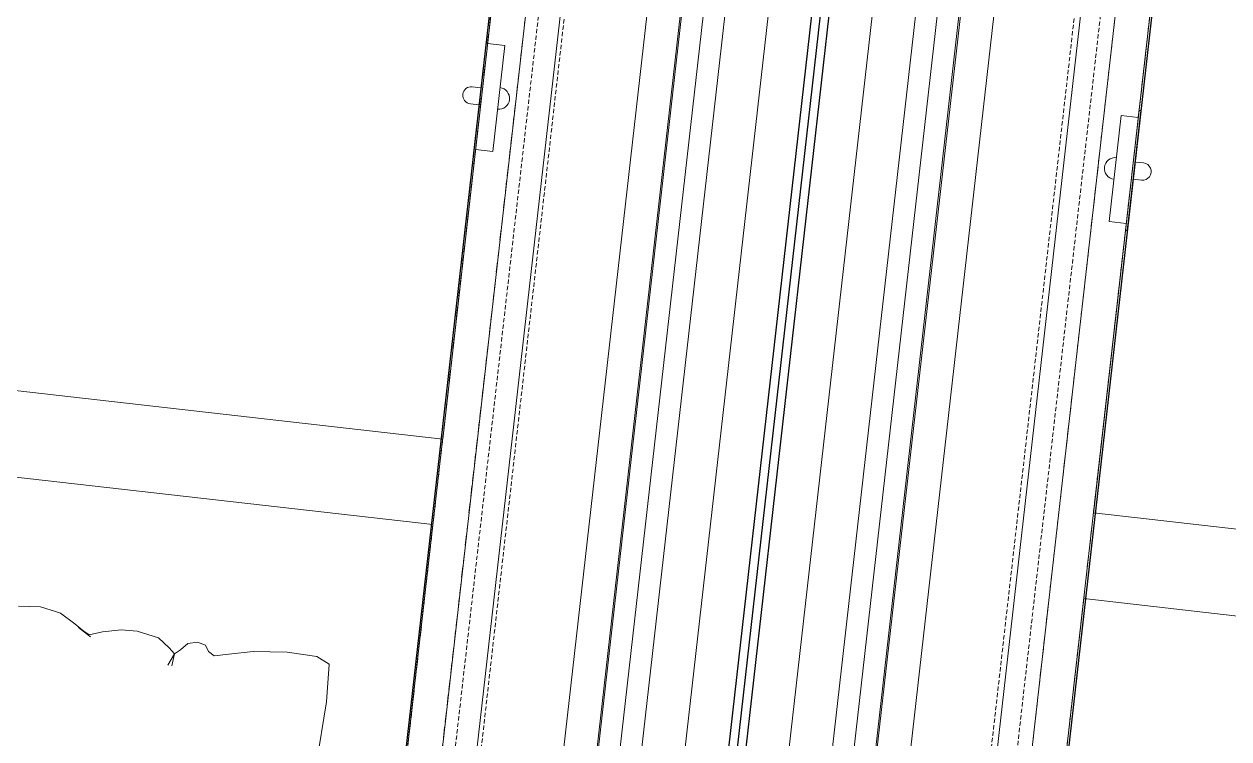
# Model space of a CAD drawing. Header units: millimetres. Extents: x 26282 to 30760, y 1404 to 4574.
# Drawn here: x 29423.2 to 29493.2, y 3688.5 to 3729.9 of the extents above; entities that cross this region are included whole.
import ezdxf

# ---------------------------------------------------------------- set-up
doc = ezdxf.new("R2010")
doc.units = ezdxf.units.MM
doc.header["$LTSCALE"] = 0.25
doc.set_wipeout_variables(frame=1)
doc.linetypes.add('01-2BASEMENT$0$HIDDEN', pattern=[0.375, 0.25, -0.125])
doc.linetypes.add('HIDDEN', pattern=[0.375, 0.25, -0.125])
for name, color, linetype, lineweight in [('AB-DUV', 4, 'Continuous', 50), ('FURNITURE (3RDF)', 43, 'Continuous', 20), ('HIDDEN (3RDF)', 145, 'HIDDEN', 13), ('ID-ALCIPAN', 124, 'Continuous', 20), ('ID-HATCH', 252, 'Continuous', 18), ('LIGHTENING FIXTURE (3RDF)', 50, 'Continuous', 20), ('METAL PROFILE (3RDF)', 251, 'Continuous', 18), ('WALL CLADDING (3RDF)', 43, 'Continuous', 13), ('WALLPAPER (3RDF)', 63, 'Continuous', 13)]:
    doc.layers.add(name, color=color, linetype=linetype, lineweight=lineweight)
for name, color, linetype in [('ID-PROFIL', 145, 'Continuous'), ('LEATHER (3RDF)', 57, 'Continuous'), ('WIPEOUT(3RDF)', 250, 'Continuous')]:
    doc.layers.add(name, color=color, linetype=linetype)
doc.linetypes.add('BATTING', pattern='A,0.0001,-0.1,[134,ltypeshp.shx,S=0.1,R=0,X=-0.1,Y=0],-0.2,[134,ltypeshp.shx,S=0.1,R=180,X=0.1,Y=0],-0.1', length=0.4001000000000002)

# ---------------------------------------------------------------- blocks, each defined once
blk = doc.blocks.new('A$C4A193E75')
for p, q in [((78.10462253930746, 158.1722160082136), (198.9999931202255, 158.172216008119)), ((198.9999931202255, 158.172216008119), (198.9999931202255, 8.172216008759277)), ((176.9069814390823, 150.8657745099626), (175.6359761872518, 150.7488066832302)), ((177.8620284681819, 150.6780786028539), (176.9069814390823, 150.8657745099626)), ((178.0913579770713, 150.6260224685829), (177.8620284681819, 150.6780786028539)), ((178.9975978815127, 150.1154762459045), (178.0913579770713, 150.6260224685829)), ((179.9861701147456, 149.4685624340491), (178.9975978815127, 150.1154762459045)), ((179.2242715531902, 149.911146581755), (179.9861701147456, 149.4685624340491)), ((179.2242715531902, 149.911146581755), (179.890938565426, 149.5764124691195)), ((179.890938565426, 149.5764124691195), (180.6420733919003, 149.8202099273621)), ((180.6420733919003, 149.8202099273621), (181.7068288989321, 150.0566314551688)), ((181.7068288989321, 150.0566314551688), (182.6410891744817, 150.0856143686978)), ((182.6410891744817, 150.0856143686978), (183.9151349969906, 149.8416078627051)), ((183.9151349969906, 149.8416078627051), (184.5906802568643, 149.3514216727635)), ((185.2699855452229, 149.3011953116511), (185.6499214604846, 149.719032810739)), ((185.6499214604846, 149.719032810739), (186.1837197762943, 149.84645046285)), ((186.1837197762943, 149.84645046285), (186.6665089155285, 149.7260019386303)), ((186.6665089155285, 149.7260019386303), (186.8934292693156, 149.4002541684313)), ((188.0835982319695, 149.366708900663), (189.4637502563055, 149.6872594488377)), ((189.4637502563055, 149.6872594488377), (191.4218355975536, 149.8592063391697)), ((191.4218355975536, 149.8592063391697), (193.1739325446833, 149.8059507111611)), ((193.1739325446833, 149.8059507111611), (193.9361102011899, 149.4508827383979)), ((184.5906802568643, 149.3514216727635), (184.9486558664574, 149.0322242555266)), ((184.9486558664574, 149.0322242555266), (184.6285593852008, 148.3292423369421)), ((184.8605908304598, 148.3312672446773), (184.9486558664574, 149.0322242555266)), ((184.9486558664574, 149.0322242555266), (185.2699855452229, 149.3011953116511)), ((186.8934292693156, 149.4002541684313), (187.2404648827287, 149.1776663666824)), ((187.2404648827287, 149.1776663666824), (188.0835982319695, 149.366708900663)), ((193.9361102011899, 149.4508827383979), (194.0239217020062, 147.2561593533028)), ((194.0239217020062, 147.2561593533028), (193.7529047824355, 141.6839225314907))]:
    blk.add_line(p, q)
blk.add_arc((159.5031314077641, 127.1331784572394), 20.37675710048322, 328.2710351580398, 53.00458760461878)
blk = doc.blocks.new('ODA215')
at = {"layer": 'FURNITURE (3RDF)', "extrusion": (0, 0, -1), "zscale": -0.9999999999999998, "rotation": 269.9936162940661}
blk.add_blockref('A$C4A193E75', (-83.17232690968196, -0.9907401000309621), dxfattribs=at)
blk.add_wipeout([(-132.7496942799682, -206.92905683487282), (-119.97646003481182, -207.01358617325107), (-119.9770171459227, -202.01333778253127), (-124.9770171153977, -202.01389027384573), (-124.9772381113913, -200.0138948782428), (125.44870326344068, -199.9857599897603), (125.4489261228033, -201.98599323696985), (120.44892799092372, -201.98655032019818), (120.44948510203602, -206.98679871085787), (132.324910710369, -206.98530814535277), (132.33445693984117, -210.98530710657369), (-132.74924861322242, -210.9290568099595)]).translate(0, 0, -1.04631463147e-05).dxf.layer = 'WIPEOUT(3RDF)'
at = {"layer": 'HIDDEN (3RDF)', "ltscale": 10, "elevation": -1.04631463147e-05}
blk.add_lwpolyline([(-132.7601017710521, -202.0147732669684), (132.3243535543161, -201.9853081764231)], dxfattribs=at)
at = {"layer": 'LIGHTENING FIXTURE (3RDF)', "linetype": '01-2BASEMENT$0$HIDDEN', "ltscale": 4}
for p, q in [((-119.9769224140827, -202.8635860162976, -2.269338060880828), (122.3800849424833, -202.8365834013457, -2.269338060880828)), ((-119.9767552890525, -204.3635860069844, -2.269338060880828), (122.3802520675135, -204.3365833920361, -2.269338060880828))]:
    blk.add_line(p, q, dxfattribs=at)
at = {"layer": 'LIGHTENING FIXTURE (3RDF)', "elevation": -1.3578683959e-05}
blk.add_lwpolyline([(-103.0712480569445, -201.0112040273452), (-96.8830093722927, -201.0105145542875)], dxfattribs=at)
at = {"layer": 'LIGHTENING FIXTURE (3RDF)'}
blk.add_arc((-99.97712871462043, -201.0108592908218, -1.3578683959e-05), 0.6287243033837056, 180.0063837057953, 0.0063837057953084, dxfattribs=at)
at = {"layer": 'METAL PROFILE (3RDF)'}
for p, q in [((-132.7452771440148, -209.0147716770989, -1.04631270277e-05), (132.3483919189138, -208.9853056530738, -1.0463007344e-05)), ((-132.7492486132205, -210.9290568100441, 3.1273840318e-06), (132.3328027023244, -210.9853072908772, -1.04630075351e-05))]:
    blk.add_line(p, q, dxfattribs=at)
at = {"layer": 'METAL PROFILE (3RDF)', "elevation": -1.35786839588e-05}
blk.add_lwpolyline([(-117.9767943249635, -204.0131149368209), (118.4491508367109, -203.986773141165)], dxfattribs=at)
at = {"layer": 'WALL CLADDING (3RDF)', "ltscale": 0.25}
blk.add_line((-122.9770171273039, -202.0136720326627, -1.35786839589e-05), (123.4489279723029, -201.9862160701523, -1.35786839589e-05), dxfattribs=at)
blk.add_wipeout([(-79.97724022757131, -200.00888112749482), (-79.9822539784771, -155.0088814068626), (-119.98225373020182, -155.01333807433443), (-119.97723997930882, -200.01333779495576)]).translate(0, 0, -1.35786839589e-05).dxf.layer = 'WIPEOUT(3RDF)'
at = {"layer": 'FURNITURE (3RDF)', "elevation": -1.35786839589e-05}
blk.add_lwpolyline([(-79.98225399620696, -155.0087222684014), (-79.97724024530089, -200.0087219891065), (-119.977239997027, -200.0131786565689), (-119.9822537479312, -155.013178935882)], close=True, dxfattribs=at)
at = {"layer": 'HIDDEN (3RDF)', "ltscale": 10, "elevation": -1.04631463147e-05}
blk.add_lwpolyline([(-132.7643374315421, -200.014748805992), (132.3241306559166, -199.984985296127)], dxfattribs=at)
at = {"layer": 'LEATHER (3RDF)', "elevation": -2.269340716513295}
blk.add_lwpolyline([(-119.9770059751072, -202.1135994015895), (-125.0770060352834, -202.114167626707), (-125.0772491863727, -199.9136728527446), (125.5486920055254, -199.8855371253703), (125.5489391927849, -202.0859820944679), (120.4489391325924, -202.0865503195892)], dxfattribs=at)
at = {"layer": 'LIGHTENING FIXTURE (3RDF)', "elevation": -1.3578683959e-05}
blk.add_lwpolyline([(-103.4772402015787, -200.0112496282199), (-96.47724015370571, -200.0104632823459), (-96.47725129537504, -199.9104632829658), (-103.4772512519266, -199.9112431997781)], close=True, dxfattribs=at)
for points in [[(-100.4772512705467, -199.9109089497178), (-100.4773069788907, -199.4109089528136)], [(-99.47725127675406, -199.9107975330298), (-99.47730698509716, -199.410797536133)], [(-103.0713594736317, -200.0112040335589), (-103.0712480569445, -201.0112040273452)], [(-96.88312078897889, -200.0105145604976), (-96.8830093722927, -201.0105145542875)]]:
    blk.add_lwpolyline(points, dxfattribs=at)
at = {"layer": 'LIGHTENING FIXTURE (3RDF)'}
blk.add_arc((-99.97730698199305, -199.4108532444734, -1.3578683959e-05), 0.5, 0.0063837057953084, 180.0063837057953, dxfattribs=at)
at = {"layer": 'WALL CLADDING (3RDF)', "ltscale": 0.25}
blk.add_line((-124.9772399482635, -200.0138948784552, -1.35786839589e-05), (125.4487051265178, -199.985993249189, -1.35786839589e-05), dxfattribs=at)
blk = doc.blocks.new('ODA214')
at = {"layer": 'FURNITURE (3RDF)', "rotation": 90}
blk.add_blockref('A$C4A193E75', (258.6605950875801, 1.000004625633664, 1.04627802656e-05), dxfattribs=at)
blk.add_wipeout([(42.71563027318781, 206.9142627660439), (55.48885502108395, 207.0002152553367), (55.4888550210854, 201.99996683358117), (50.48885502108784, 201.99996224146165), (50.48885685795621, 199.99996683364972), (300.9147998131308, 199.99973357401757), (300.9147998131308, 201.99996683364225), (295.914801650217, 201.99996683364128), (295.914801650217, 207.00021525533668), (307.790227350915, 207.00004781041645), (307.7993279136965, 211.00004781041926), (42.71563027318642, 210.91426276595791)]).dxf.layer = 'WIPEOUT(3RDF)'
at = {"layer": 'FURNITURE (3RDF)', "color": 252}
for p, q in [((110.4883790794611, 199.9999977458428, 1.04627802656e-05), (240.488379078819, 199.9999977458756, 1.04627802656e-05)), ((240.4888550204432, 199.9999486940032, -3.1159036933e-06), (110.4888550210835, 199.999948694005, -3.1159036933e-06))]:
    blk.add_line(p, q, dxfattribs=at)
at = {"layer": 'HIDDEN (3RDF)', "ltscale": 10, "elevation": -3.660491e-10}
blk.add_lwpolyline([(42.70577031536141, 201.9999780690723), (307.7902272782967, 202.0000478104412)], dxfattribs=at)
at = {"layer": 'LIGHTENING FIXTURE (3RDF)', "linetype": '01-2BASEMENT$0$HIDDEN', "ltscale": 4}
for p, q in [((55.48885502108351, 204.250215072625, -2.269327598100562), (297.8458638819211, 204.2502150726268, -2.269327598100562)), ((55.4888550210826, 202.7502150726286, -2.269327598100562), (297.8458638819211, 202.7502150726268, -2.269327598100562))]:
    blk.add_line(p, q, dxfattribs=at)
at = {"layer": 'LIGHTENING FIXTURE (3RDF)', "elevation": -3.1159036934e-06}
blk.add_lwpolyline([(72.39473565955448, 200.9997166693938), (78.58297438261616, 200.9997166693938)], dxfattribs=at)
at = {"layer": 'LIGHTENING FIXTURE (3RDF)'}
blk.add_arc((75.48885502108352, 200.9997166693938, -3.1159036934e-06), 0.6287243033837057, 0, 180, dxfattribs=at)
at = {"layer": 'METAL PROFILE (3RDF)'}
for p, q in [((42.71563027318734, 210.914262766044, 1.35901642974e-05), (307.7976736761693, 211.0000478104157)), ((42.71981502567633, 208.9999780874605), (307.8134857262185, 209.0000479219161))]:
    blk.add_line(p, q, dxfattribs=at)
at = {"layer": 'METAL PROFILE (3RDF)', "elevation": -3.1159036932e-06}
blk.add_lwpolyline([(57.48885502108349, 203.9999668336514), (293.9148016502167, 203.9999668336495)], dxfattribs=at)
at = {"layer": 'WALL CLADDING (3RDF)', "ltscale": 0.25}
blk.add_line((52.48885502108349, 201.9999668336532, -3.1159036933e-06), (298.9148016502168, 201.9999668336514, -3.1159036933e-06), dxfattribs=at)
blk.add_wipeout([(95.48885502108348, 199.9999668335931), (95.48885502108348, 154.99996683365313), (55.48885502108519, 154.99996683365313), (55.48885502107241, 199.99996683358222)]).translate(0, 0, -3.1159036933e-06).dxf.layer = 'WIPEOUT(3RDF)'
at = {"layer": 'FURNITURE (3RDF)', "elevation": -3.1159036933e-06}
blk.add_lwpolyline([(95.48885502108442, 154.9998076952015), (95.48885502108442, 199.9998076952051), (55.48885502108444, 199.9998076952033), (55.48885502108532, 154.9998076952033)], close=True, dxfattribs=at)
at = {"layer": 'HIDDEN (3RDF)', "ltscale": 10, "elevation": -3.660491e-10}
blk.add_lwpolyline([(42.70175749099599, 199.9999531485809), (307.7902272492456, 199.9997249177322)], dxfattribs=at)
at = {"layer": 'LEATHER (3RDF)', "elevation": -2.269330253733029}
blk.add_lwpolyline([(55.48885502108351, 202.1002284532606), (50.38885492925146, 202.1002284532624), (50.38885695000136, 199.8997336658649), (301.0147997210934, 199.8995218506607), (301.0148017420633, 202.0999668336462), (295.9148016502167, 202.0999668336444)], dxfattribs=at)
at = {"layer": 'LIGHTENING FIXTURE (3RDF)', "elevation": -3.1159036934e-06}
for points in [[(72.39473565955448, 199.9997166693938), (72.39473565955448, 200.9997166693938)], [(78.58297438261616, 199.999716669392), (78.58297438261616, 200.9997166693938)], [(74.9888550210835, 199.8997106131173), (74.9888550210835, 199.3997106131173)], [(75.98885502108352, 199.8997106131191), (75.98885502108352, 199.3997106131173)]]:
    blk.add_lwpolyline(points, dxfattribs=at)
blk.add_lwpolyline([(71.98885492904628, 199.999717042172), (78.98885502108352, 199.9997106131159), (78.98885502108352, 199.8997106131173), (71.98885502108352, 199.8997106131173)], close=True, dxfattribs=at)
at = {"layer": 'LIGHTENING FIXTURE (3RDF)'}
blk.add_arc((75.48885502108442, 199.3997106131173, -3.1159036934e-06), 0.5, 180, 0, dxfattribs=at)
at = {"layer": 'WALL CLADDING (3RDF)', "ltscale": 0.25}
blk.add_line((50.48885502108351, 199.9999668336477, -3.1159036933e-06), (300.9148016502186, 199.9999668336495, -3.1159036933e-06), dxfattribs=at)
blk = doc.blocks.new('A$C187D15ED')
at = {"layer": 'FURNITURE (3RDF)', "rotation": 263.5163743246378}
blk.add_blockref('ODA214', (9689.167758369711, 3618.282909184129, -1.35783154311e-05), dxfattribs=at)
at = {"layer": 'ID-ALCIPAN', "ltscale": 0.25}
for p, q in [((9865.301486120705, 3288.456778547574), (9895.528548284772, 3554.449226546843)), ((9866.54311924232, 3288.312355175462), (9896.770284686285, 3554.305712018348)), ((9877.469482252856, 3287.041430484847), (9907.706345542043, 3553.120045790834)), ((9878.711115374344, 3286.897007112744), (9908.948081943485, 3552.976531262345)), ((9864.059842850864, 3288.601203100101), (9894.004534722562, 3552.108723667665)), ((9879.952748495863, 3286.752583740638), (9910.048677949264, 3551.591008239826))]:
    blk.add_line(p, q, dxfattribs=at)
at = {"layer": 'ID-HATCH', "linetype": 'BATTING', "lineweight": 0, "ltscale": 4.5}
for p, q in [((9869.026380749112, 3288.023508982154), (9899.26030865408, 3554.076306983939)), ((9874.98621772942, 3287.330277029037), (9905.221933464103, 3553.398807591114))]:
    blk.add_line(p, q, dxfattribs=at)
at = {"layer": 'ID-PROFIL'}
for p, q in [((9901.744319797841, 3553.794015478637), (9871.509647241375, 3287.734662208961)), ((9902.241267073916, 3553.738842444957), (9872.006296546331, 3287.676867086304)), ((9902.73792226316, 3553.681099102911), (9872.502951735596, 3287.619123744257))]:
    blk.add_line(p, q, dxfattribs=at)
at = {"layer": 'WALLPAPER (3RDF)'}
for p, q in [((9863.960482353104, 3288.612494312835), (9893.893578678533, 3552.01797630616)), ((9880.05210899382, 3286.74129252962), (9909.995540779611, 3550.237766713199))]:
    blk.add_line(p, q, dxfattribs=at)
at = {"layer": 'FURNITURE (3RDF)', "rotation": 263.5167870217314}
blk.add_blockref('ODA215', (10104.57619644883, 3394.481499150157, -3.1155351659e-06), dxfattribs=at)

msp = doc.modelspace()

# ---------------------------------------------------------------- block references
at = {"layer": 'AB-DUV', "ltscale": 100}
msp.add_blockref('A$C187D15ED', (19570.42390626811, 205.0275163953916, 5.126401409773051), dxfattribs=at)

# ---------------------------------------------------------------- next in the draw order: wipeouts: each hides what was drawn before it
msp.add_wipeout([(29484.38340849444, 3754.774567995795), (29482.857166975893, 3742.0925632206126), (29487.825501584262, 3741.5285282052346), (29488.38951314013, 3746.4966154593844), (29490.376743478908, 3746.2710113550233), (29462.128578635944, 3497.4433720380703), (29460.141111756227, 3497.6690011473042), (29460.705118542057, 3502.6370870940923), (29455.73678393375, 3503.201122109462), (29454.397385681823, 3491.4014717788987), (29450.42188890789, 3491.8436348944083), (29480.408938276807, 3755.225773590231)]).translate(0, 0, 5.126387831091572).dxf.layer = 'WIPEOUT(3RDF)'

# ---------------------------------------------------------------- next in the draw order: linework, layer by layer
at = {"layer": 'FURNITURE (3RDF)'}
msp.add_line((29484.73669672753, 3696.590611849564, 5.126398294237887), (29467.81648693595, 3547.547978685704, 5.126398294237887), dxfattribs=at)
at = {"layer": 'METAL PROFILE (3RDF)'}
for p, q in [((29480.40893827672, 3755.225773590238, 5.126401421621918), (29450.42207550821, 3491.845278573854, 5.126387831230351)), ((29482.3105330916, 3755.005681557623, 5.126387831110859), (29452.40752688491, 3491.603964658711, 5.126387831230542))]:
    msp.add_line(p, q, dxfattribs=at)

# ---------------------------------------------------------------- next in the draw order: wipeouts: each hides what was drawn before it
msp.add_wipeout([(29485.30068074866, 3701.5582232308166), (29530.01347069795, 3696.4821602933275), (29534.525526642392, 3736.226862470525), (29489.81273669311, 3741.302925408025)]).translate(0, 0, 5.126384715553927).dxf.layer = 'WIPEOUT(3RDF)'

# ---------------------------------------------------------------- next in the draw order: linework, layer by layer
at = {"layer": 'FURNITURE (3RDF)'}
msp.add_line((29604.86045918605, 3682.953444962535, 5.126398294237887), (29484.73669672753, 3696.590611849564, 5.126398294237887), dxfattribs=at)
at = {"layer": 'FURNITURE (3RDF)', "elevation": 5.126384715553927}
msp.add_lwpolyline([(29530.01362882072, 3696.482142342287), (29485.30083887136, 3701.558205279784), (29489.81289481581, 3741.30290745698), (29534.52568476515, 3736.226844519486)], close=True, dxfattribs=at)
at = {"layer": 'HIDDEN (3RDF)', "ltscale": 10, "elevation": 5.126387831091572}
for points in [[(29489.26744025385, 3754.230026835987), (29459.36547346214, 3490.837464858001)], [(29491.25515277634, 3754.008408440432), (29461.35302940616, 3490.611825666895)]]:
    msp.add_lwpolyline(points, dxfattribs=at)
at = {"layer": 'LEATHER (3RDF)', "elevation": 2.857057577724589}
msp.add_lwpolyline([(29487.72587987892, 3741.539837856164), (29488.30116702218, 3746.607287475001), (29490.48761704343, 3746.359066577495), (29462.21687063395, 3497.332706351525), (29460.03046964334, 3497.5809176151), (29460.6057567866, 3502.648367233955)], dxfattribs=at)
at = {"layer": 'LIGHTENING FIXTURE (3RDF)', "linetype": '01-2BASEMENT$0$HIDDEN', "ltscale": 4}
for p, q in [((29485.49025367669, 3741.793639493683, 2.857060233357058), (29458.152044114, 3500.983461050416, 2.857060233357058)), ((29486.98068000833, 3741.624437395769, 2.857060233357058), (29459.64247044564, 3500.8142589525, 2.857060233357058))]:
    msp.add_line(p, q, dxfattribs=at)
at = {"layer": 'LIGHTENING FIXTURE (3RDF)', "elevation": 5.126384715553927}
for points in [[(29486.91236072545, 3724.617718812274), (29486.21431874256, 3718.468976186036)], [(29487.90597827987, 3724.504917413663), (29486.91236072545, 3724.617718812274)], [(29487.7127257608, 3721.916074054743), (29488.20953453802, 3721.859673355438)], [(29487.59992436218, 3720.92245650031), (29488.0967331394, 3720.866055801007)], [(29487.20793629698, 3718.356174787424), (29486.21431874256, 3718.468976186036)]]:
    msp.add_lwpolyline(points, dxfattribs=at)
msp.add_lwpolyline([(29487.95176182355, 3724.90820767455), (29487.16215841091, 3717.952883976885), (29487.26152016636, 3717.941603837025), (29488.05112995663, 3724.896926718033)], close=True, dxfattribs=at)
at = {"layer": 'LIGHTENING FIXTURE (3RDF)'}
for centre, radius, start, end in [((29486.563339734, 3721.543347499156, 5.126384715553927), 0.6287243033837056, 83.52317072757242, 263.5231707275724), ((29488.15313383871, 3721.362864578222, 5.126384715553927), 0.5, 263.5231707275724, 83.52317072757242)]:
    msp.add_arc(centre, radius, start, end, dxfattribs=at)
at = {"layer": 'METAL PROFILE (3RDF)', "elevation": 5.126384715553927}
msp.add_lwpolyline([(29485.61266367811, 3739.766895893606), (29458.94348623042, 3504.849925000174)], dxfattribs=at)
at = {"layer": 'WALL CLADDING (3RDF)', "ltscale": 0.25}
for p, q in [((29490.3767436861, 3746.271013180171, 5.126384715553927), (29462.12834665785, 3497.443396524719, 5.126384715553927)), ((29488.16390578003, 3744.509380868535, 5.126384715553927), (29460.36671434621, 3499.656234430805, 5.126384715553927))]:
    msp.add_line(p, q, dxfattribs=at)

# ---------------------------------------------------------------- next in the draw order: wipeouts: each hides what was drawn before it
msp.add_wipeout([(29460.359120954534, 3757.503391838653), (29459.002180615316, 3744.8021568118343), (29454.033912947518, 3745.3667811651544), (29454.598504686488, 3750.3348025185987), (29452.611300707926, 3750.5606386956206), (29424.333156690718, 3501.7364045945487), (29426.32059679242, 3501.5105397343564), (29426.885192886693, 3506.4785587439287), (29431.853460554434, 3505.913934390614), (29430.512329894074, 3494.1144808374756), (29434.48571893318, 3493.653761438997), (29464.333537622377, 3757.051714797288)]).translate(0, 0, 5.126387831091572).dxf.layer = 'WIPEOUT(3RDF)'

# ---------------------------------------------------------------- next in the draw order: linework, layer by layer
at = {"layer": 'FURNITURE (3RDF)'}
for p, q in [((29446.96542235561, 3700.880901578656, 5.126398294237887), (29430.02753330407, 3551.840276532041, 5.126398294237887)), ((29424.18867591833, 3696.115917398088, 5.126398294237887), (29422.91259188338, 3696.143218650974, 5.126398294237887)), ((29425.11642014311, 3695.82157875854, 5.126398294237887), (29424.18867591833, 3696.115917398088, 5.126398294237887)), ((29425.33840475858, 3695.743959848091, 5.126398294237887), (29425.11642014311, 3695.82157875854, 5.126398294237887)), ((29426.18119800208, 3695.134347054099, 5.126398294237887), (29425.33840475858, 3695.743959848091, 5.126398294237887)), ((29427.09039846324, 3694.379941949585, 5.126398294237887), (29426.18119800208, 3695.134347054099, 5.126398294237887)), ((29426.38334915226, 3694.905728425016, 5.126398294237887), (29427.09039846324, 3694.379941949585, 5.126398294237887)), ((29426.38334915226, 3694.905728425016, 5.126398294237887), (29427.00795434519, 3694.497855669953, 5.126398294237887)), ((29427.00795434519, 3694.497855669953, 5.126398294237887), (29427.7818144674, 3694.655276251338, 5.126398294237887)), ((29427.7818144674, 3694.655276251338, 5.126398294237887), (29428.86645652007, 3694.769954262229, 5.126398294237887)), ((29428.86645652007, 3694.769954262229, 5.126398294237887), (29429.79801415205, 3694.693255826599, 5.126398294237887)), ((29429.79801415205, 3694.693255826599, 5.126398294237887), (29431.03635835603, 3694.306945633553, 5.126398294237887)), ((29431.03635835603, 3694.306945633553, 5.126398294237887), (29431.65223147924, 3693.743612521556, 5.126398294237887)), ((29431.65223147924, 3693.743612521556, 5.126398294237887), (29431.97187400035, 3693.386034296643, 5.126398294237887)), ((29432.32152052087, 3693.617000749154, 5.126398294237887), (29432.74620833079, 3693.989263746838, 5.126398294237887)), ((29432.74620833079, 3693.989263746838, 5.126398294237887), (29433.29098046874, 3694.055590345927, 5.126398294237887)), ((29433.29098046874, 3694.055590345927, 5.126398294237887), (29433.75708081098, 3693.881395997853, 5.126398294237887)), ((29433.75708081098, 3693.881395997853, 5.126398294237887), (29433.94576662281, 3693.532107977491, 5.126398294237887)), ((29431.97187400035, 3693.386034296643, 5.126398294237887), (29431.57444460445, 3692.723693590929, 5.126398294237887)), ((29431.80522066642, 3692.699504728513, 5.126398294237887), (29431.97187400035, 3693.386034296643, 5.126398294237887)), ((29431.97187400035, 3693.386034296643, 5.126398294237887), (29432.32152052087, 3693.617000749154, 5.126398294237887)), ((29433.94576662281, 3693.532107977491, 5.126398294237887), (29434.26544820447, 3693.271756805376, 5.126398294237887)), ((29434.26544820447, 3693.271756805376, 5.126398294237887), (29435.12453555669, 3693.364384260709, 5.126398294237887)), ((29435.12453555669, 3693.364384260709, 5.126398294237887), (29436.53205668995, 3693.52703887535, 5.126398294237887)), ((29436.53205668995, 3693.52703887535, 5.126398294237887), (29438.49703455999, 3693.47678047366, 5.126398294237887)), ((29438.49703455999, 3693.47678047366, 5.126398294237887), (29440.23191180149, 3693.226019968434, 5.126398294237887)), ((29440.23191180149, 3693.226019968434, 5.126398294237887), (29440.94912068412, 3692.78715841391, 5.126398294237887)), ((29440.94912068412, 3692.78715841391, 5.126398294237887), (29440.78854401594, 3690.596556503387, 5.126398294237887)), ((29440.78854401594, 3690.596556503387, 5.126398294237887), (29439.89004761494, 3685.090561807924, 5.126398294237887))]:
    msp.add_line(p, q, dxfattribs=at)
at = {"layer": 'FURNITURE (3RDF)', "color": 252}
for p, q in [((29431.15662342641, 3561.775850843178, 5.126384715553927), (29445.83612727107, 3690.944392550161, 5.126384715553927)), ((29445.83622975216, 3690.944859908841, 5.126398294237887), (29431.15672590753, 3561.776318201859, 5.126398294237887))]:
    msp.add_line(p, q, dxfattribs=at)
at = {"layer": 'FURNITURE (3RDF)'}
msp.add_arc((29404.21627081337, 3674.500340939486, 5.126398294237887), 20.37675710048322, 321.7874094826917, 46.52096192923554, dxfattribs=at)
at = {"layer": 'METAL PROFILE (3RDF)'}
msp.add_line((29464.33353762246, 3757.051714797278, 5.126401421621918), (29434.48590572845, 3493.655405096297, 5.126387831230351), dxfattribs=at)

# ---------------------------------------------------------------- next in the draw order: wipeouts: each hides what was drawn before it
msp.add_wipeout([(29447.529934199796, 3705.848453006576), (29402.81774668568, 3710.9298197220523), (29407.33451709944, 3750.6739864013175), (29452.04670461355, 3745.5926196858554)]).translate(0, 0, 5.126384715553927).dxf.layer = 'WIPEOUT(3RDF)'

# ---------------------------------------------------------------- next in the draw order: linework, layer by layer
at = {"layer": 'FURNITURE (3RDF)'}
msp.add_line((29326.84327837764, 3714.532317403769, 5.126398294237887), (29446.96542235561, 3700.880901578656, 5.126398294237887), dxfattribs=at)
at = {"layer": 'FURNITURE (3RDF)', "elevation": 5.126384715553927}
msp.add_lwpolyline([(29402.81758856505, 3710.929837691848), (29447.52977607924, 3705.848470976363), (29452.04654649299, 3745.592637655631), (29407.33435897882, 3750.674004371112)], close=True, dxfattribs=at)
at = {"layer": 'HIDDEN (3RDF)', "ltscale": 10, "elevation": 5.126387831091572}
for points in [[(29453.49060061112, 3758.29793462064), (29423.55677990915, 3494.904952221706)], [(29455.47738058103, 3758.068106126935), (29425.54430906739, 3494.679077211346)]]:
    msp.add_lwpolyline(points, dxfattribs=at)
at = {"layer": 'LEATHER (3RDF)', "elevation": 2.857057577724589}
msp.add_lwpolyline([(29454.13353331062, 3745.35545969722), (29454.70942154873, 3750.42284104007), (29452.52300053038, 3750.67131727603), (29424.22229398916, 3501.648360102978), (29426.40866506526, 3501.399885475028), (29426.98455330339, 3506.467266817893)], dxfattribs=at)
at = {"layer": 'LIGHTENING FIXTURE (3RDF)', "linetype": '01-2BASEMENT$0$HIDDEN', "ltscale": 4}
for p, q in [((29454.7793627241, 3745.282063688929, 2.857060233357058), (29427.41258854433, 3504.475129787584, 2.857060233357058)), ((29456.26976897457, 3745.112684798412, 2.857060233357058), (29428.90299479481, 3504.305750897069, 2.857060233357058))]:
    msp.add_line(p, q, dxfattribs=at)
at = {"layer": 'LIGHTENING FIXTURE (3RDF)', "elevation": 5.126384715553927}
msp.add_lwpolyline([(29450.18328863448, 3729.198179228355), (29449.39284741374, 3722.242950694), (29449.29348699705, 3722.254242620033), (29450.08392181945, 3729.209471788906)], close=True, dxfattribs=at)
for points in [[(29450.13745651221, 3728.794894485318), (29451.13106067919, 3728.681975224975)], [(29451.13106067919, 3728.681975224975), (29450.43228933975, 3722.533315443464)], [(29449.74516403842, 3726.228659287961), (29449.24836195493, 3726.285118918132)], [(29449.63224477808, 3725.235055120978), (29449.13544269459, 3725.29151475115)], [(29449.43868517277, 3722.646234703807), (29450.43228933975, 3722.533315443464)]]:
    msp.add_lwpolyline(points, dxfattribs=at)
at = {"layer": 'LIGHTENING FIXTURE (3RDF)'}
for centre, radius, start, end in [((29449.19190232476, 3725.788316834641, 5.126384715553927), 0.5, 83.51637432464575, 263.5163743246457), ((29450.78167500947, 3725.607645334221, 5.126384715553927), 0.6287243033837056, 263.5163743246457, 83.51637432464575)]:
    msp.add_arc(centre, radius, start, end, dxfattribs=at)
at = {"layer": 'METAL PROFILE (3RDF)'}
msp.add_line((29462.43102384987, 3757.263716419759, 5.126387831110859), (29432.49691202029, 3493.865532685577, 5.126387831230542), dxfattribs=at)
at = {"layer": 'METAL PROFILE (3RDF)', "elevation": 5.126384715553927}
msp.add_lwpolyline([(29455.79528276086, 3743.153734310496), (29429.09823974135, 3508.239928557202)], dxfattribs=at)
at = {"layer": 'WALL CLADDING (3RDF)', "ltscale": 0.25}
for p, q in [((29452.61130091533, 3750.560640520745, 5.126384715553927), (29424.33338825101, 3501.736376429705, 5.126384715553927)), ((29454.37267072862, 3748.347593666093, 5.126384715553927), (29426.54643510567, 3503.497746242982, 5.126384715553927))]:
    msp.add_line(p, q, dxfattribs=at)

doc.saveas('drawing.dxf')
